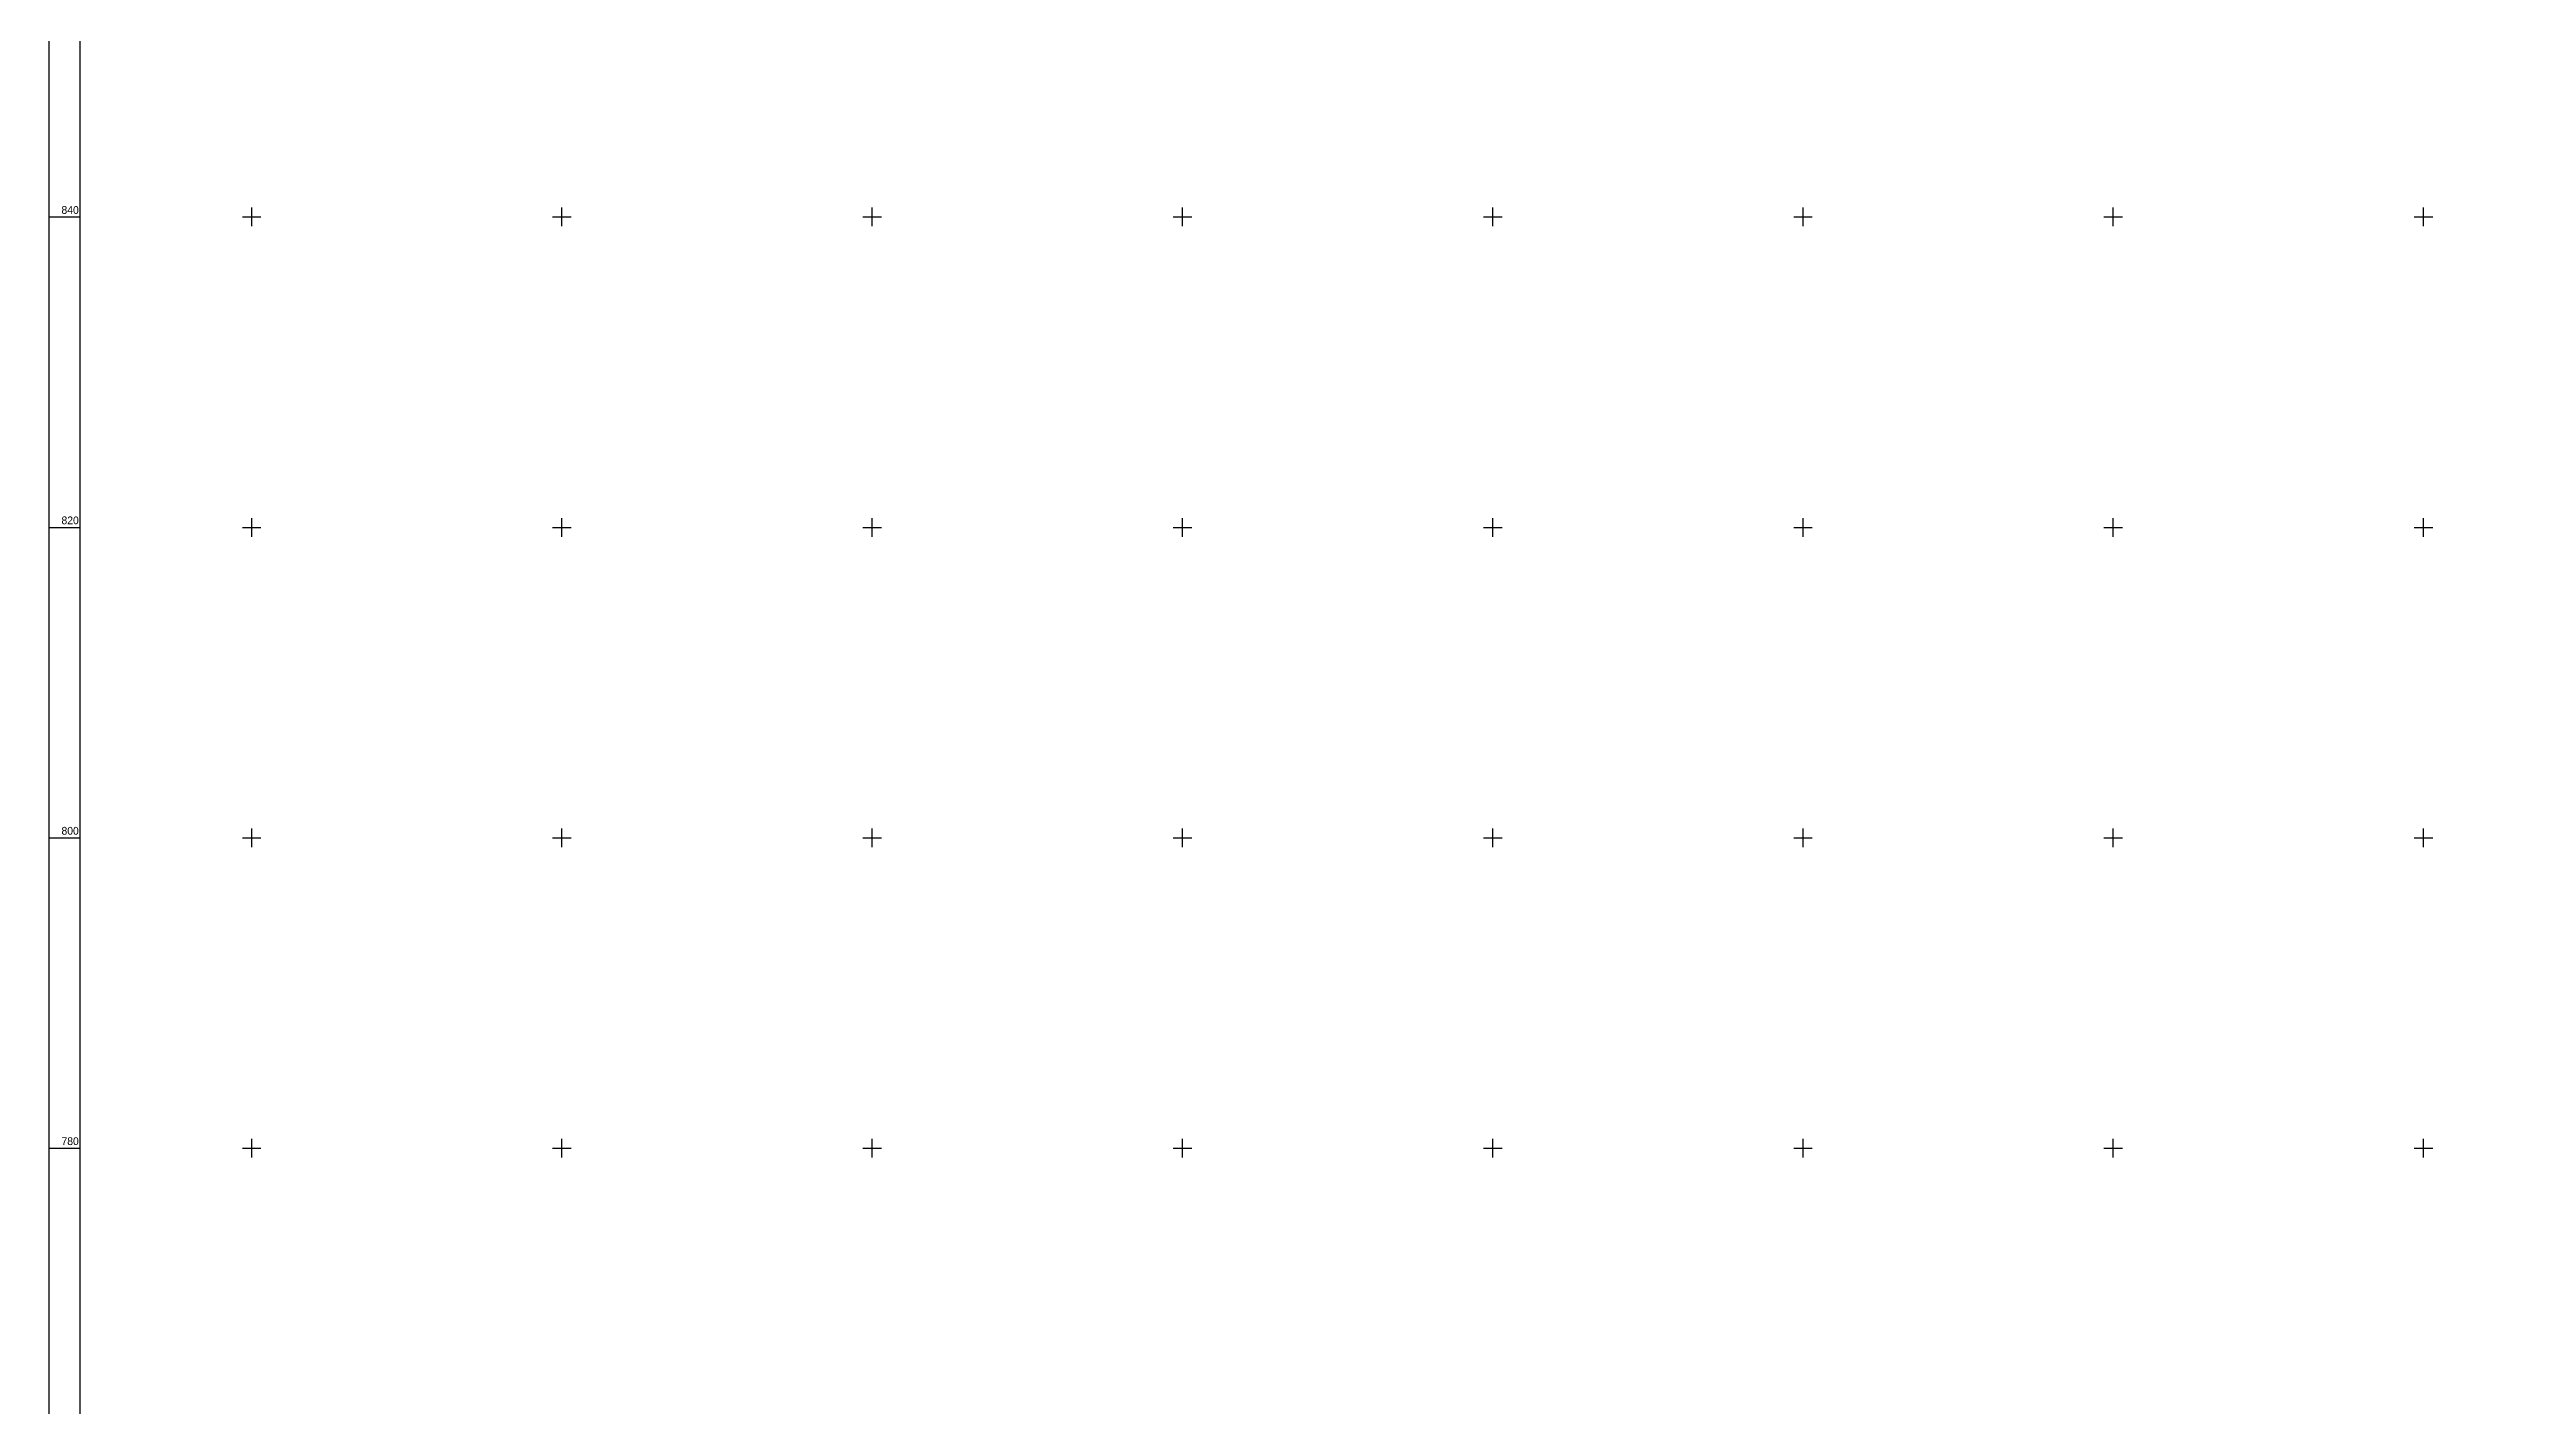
# Model space of a CAD drawing. Extents: x 547747 to 549324, y 1837450 to 1838029.
# Drawn here: x 547746.9 to 547905.1, y 1837763.4 to 1837850.8 of the extents above; entities that cross this region are included whole.
import ezdxf

# ---------------------------------------------------------------- set-up
doc = ezdxf.new("R2010")
doc.units = 0
doc.layers.add('Level 58', color=7, linetype='Continuous')

msp = doc.modelspace()

# ---------------------------------------------------------------- linework, layer by layer
at = {"layer": 'Level 58'}
for p, q in [((547746.94, 1837840), (547748.94, 1837840)), ((547746.94, 1837840), (547748.94, 1837840)), ((547746.94, 1837840), (547748.94, 1837840)), ((547746.94, 1837840), (547748.94, 1837840)), ((547746.94, 1837840), (547748.94, 1837840)), ((547759.4, 1837840), (547760.6, 1837840)), ((547759.4, 1837840), (547760.6, 1837840)), ((547759.4, 1837840), (547760.6, 1837840)), ((547759.4, 1837840), (547760.6, 1837840)), ((547759.4, 1837840), (547760.6, 1837840)), ((547760, 1837839.4), (547760, 1837840.6)), ((547760, 1837839.4), (547760, 1837840.6)), ((547760, 1837839.4), (547760, 1837840.6)), ((547760, 1837839.4), (547760, 1837840.6)), ((547760, 1837839.4), (547760, 1837840.6)), ((547779.4, 1837840), (547780.6, 1837840)), ((547779.4, 1837840), (547780.6, 1837840)), ((547779.4, 1837840), (547780.6, 1837840)), ((547779.4, 1837840), (547780.6, 1837840)), ((547779.4, 1837840), (547780.6, 1837840)), ((547780, 1837839.4), (547780, 1837840.6)), ((547780, 1837839.4), (547780, 1837840.6)), ((547780, 1837839.4), (547780, 1837840.6)), ((547780, 1837839.4), (547780, 1837840.6)), ((547780, 1837839.4), (547780, 1837840.6)), ((547799.4, 1837840), (547800.6, 1837840)), ((547799.4, 1837840), (547800.6, 1837840)), ((547799.4, 1837840), (547800.6, 1837840)), ((547799.4, 1837840), (547800.6, 1837840)), ((547799.4, 1837840), (547800.6, 1837840)), ((547800, 1837839.4), (547800, 1837840.6)), ((547800, 1837839.4), (547800, 1837840.6)), ((547800, 1837839.4), (547800, 1837840.6)), ((547800, 1837839.4), (547800, 1837840.6)), ((547800, 1837839.4), (547800, 1837840.6)), ((547819.4, 1837840), (547820.6, 1837840)), ((547819.4, 1837840), (547820.6, 1837840)), ((547819.4, 1837840), (547820.6, 1837840)), ((547819.4, 1837840), (547820.6, 1837840)), ((547819.4, 1837840), (547820.6, 1837840)), ((547820, 1837839.4), (547820, 1837840.6)), ((547820, 1837839.4), (547820, 1837840.6)), ((547820, 1837839.4), (547820, 1837840.6)), ((547820, 1837839.4), (547820, 1837840.6)), ((547820, 1837839.4), (547820, 1837840.6)), ((547839.4, 1837840), (547840.6, 1837840)), ((547839.4, 1837840), (547840.6, 1837840)), ((547839.4, 1837840), (547840.6, 1837840)), ((547839.4, 1837840), (547840.6, 1837840)), ((547839.4, 1837840), (547840.6, 1837840)), ((547840, 1837839.4), (547840, 1837840.6)), ((547840, 1837839.4), (547840, 1837840.6)), ((547840, 1837839.4), (547840, 1837840.6)), ((547840, 1837839.4), (547840, 1837840.6)), ((547840, 1837839.4), (547840, 1837840.6)), ((547859.4, 1837840), (547860.6, 1837840)), ((547859.4, 1837840), (547860.6, 1837840)), ((547859.4, 1837840), (547860.6, 1837840)), ((547859.4, 1837840), (547860.6, 1837840)), ((547859.4, 1837840), (547860.6, 1837840)), ((547860, 1837839.4), (547860, 1837840.6)), ((547860, 1837839.4), (547860, 1837840.6)), ((547860, 1837839.4), (547860, 1837840.6)), ((547860, 1837839.4), (547860, 1837840.6)), ((547860, 1837839.4), (547860, 1837840.6)), ((547879.4, 1837840), (547880.6, 1837840)), ((547879.4, 1837840), (547880.6, 1837840)), ((547879.4, 1837840), (547880.6, 1837840)), ((547879.4, 1837840), (547880.6, 1837840)), ((547879.4, 1837840), (547880.6, 1837840)), ((547880, 1837839.4), (547880, 1837840.6)), ((547880, 1837839.4), (547880, 1837840.6)), ((547880, 1837839.4), (547880, 1837840.6)), ((547880, 1837839.4), (547880, 1837840.6)), ((547880, 1837839.4), (547880, 1837840.6)), ((547899.4, 1837840), (547900.6, 1837840)), ((547899.4, 1837840), (547900.6, 1837840)), ((547899.4, 1837840), (547900.6, 1837840)), ((547899.4, 1837840), (547900.6, 1837840)), ((547899.4, 1837840), (547900.6, 1837840)), ((547900, 1837839.4), (547900, 1837840.6)), ((547900, 1837839.4), (547900, 1837840.6)), ((547900, 1837839.4), (547900, 1837840.6)), ((547900, 1837839.4), (547900, 1837840.6)), ((547900, 1837839.4), (547900, 1837840.6)), ((547760, 1837819.4), (547760, 1837820.6)), ((547760, 1837819.4), (547760, 1837820.6)), ((547760, 1837819.4), (547760, 1837820.6)), ((547760, 1837819.4), (547760, 1837820.6)), ((547760, 1837819.4), (547760, 1837820.6)), ((547780, 1837819.4), (547780, 1837820.6)), ((547780, 1837819.4), (547780, 1837820.6)), ((547780, 1837819.4), (547780, 1837820.6)), ((547780, 1837819.4), (547780, 1837820.6)), ((547780, 1837819.4), (547780, 1837820.6)), ((547800, 1837819.4), (547800, 1837820.6)), ((547800, 1837819.4), (547800, 1837820.6)), ((547800, 1837819.4), (547800, 1837820.6)), ((547800, 1837819.4), (547800, 1837820.6)), ((547800, 1837819.4), (547800, 1837820.6)), ((547820, 1837819.4), (547820, 1837820.6)), ((547820, 1837819.4), (547820, 1837820.6)), ((547820, 1837819.4), (547820, 1837820.6)), ((547820, 1837819.4), (547820, 1837820.6)), ((547820, 1837819.4), (547820, 1837820.6)), ((547840, 1837819.4), (547840, 1837820.6)), ((547840, 1837819.4), (547840, 1837820.6)), ((547840, 1837819.4), (547840, 1837820.6)), ((547840, 1837819.4), (547840, 1837820.6)), ((547840, 1837819.4), (547840, 1837820.6)), ((547860, 1837819.4), (547860, 1837820.6)), ((547860, 1837819.4), (547860, 1837820.6)), ((547860, 1837819.4), (547860, 1837820.6)), ((547860, 1837819.4), (547860, 1837820.6)), ((547860, 1837819.4), (547860, 1837820.6)), ((547880, 1837819.4), (547880, 1837820.6)), ((547880, 1837819.4), (547880, 1837820.6)), ((547880, 1837819.4), (547880, 1837820.6)), ((547880, 1837819.4), (547880, 1837820.6)), ((547880, 1837819.4), (547880, 1837820.6)), ((547900, 1837819.4), (547900, 1837820.6)), ((547900, 1837819.4), (547900, 1837820.6)), ((547900, 1837819.4), (547900, 1837820.6)), ((547900, 1837819.4), (547900, 1837820.6)), ((547900, 1837819.4), (547900, 1837820.6)), ((547746.94, 1837820), (547748.94, 1837820)), ((547746.94, 1837820), (547748.94, 1837820)), ((547746.94, 1837820), (547748.94, 1837820)), ((547746.94, 1837820), (547748.94, 1837820)), ((547746.94, 1837820), (547748.94, 1837820)), ((547759.4, 1837820), (547760.6, 1837820)), ((547759.4, 1837820), (547760.6, 1837820)), ((547759.4, 1837820), (547760.6, 1837820)), ((547759.4, 1837820), (547760.6, 1837820)), ((547759.4, 1837820), (547760.6, 1837820)), ((547779.4, 1837820), (547780.6, 1837820)), ((547779.4, 1837820), (547780.6, 1837820)), ((547779.4, 1837820), (547780.6, 1837820)), ((547779.4, 1837820), (547780.6, 1837820)), ((547779.4, 1837820), (547780.6, 1837820)), ((547799.4, 1837820), (547800.6, 1837820)), ((547799.4, 1837820), (547800.6, 1837820)), ((547799.4, 1837820), (547800.6, 1837820)), ((547799.4, 1837820), (547800.6, 1837820)), ((547799.4, 1837820), (547800.6, 1837820)), ((547819.4, 1837820), (547820.6, 1837820)), ((547819.4, 1837820), (547820.6, 1837820)), ((547819.4, 1837820), (547820.6, 1837820)), ((547819.4, 1837820), (547820.6, 1837820)), ((547819.4, 1837820), (547820.6, 1837820)), ((547839.4, 1837820), (547840.6, 1837820)), ((547839.4, 1837820), (547840.6, 1837820)), ((547839.4, 1837820), (547840.6, 1837820)), ((547839.4, 1837820), (547840.6, 1837820)), ((547839.4, 1837820), (547840.6, 1837820)), ((547859.4, 1837820), (547860.6, 1837820)), ((547859.4, 1837820), (547860.6, 1837820)), ((547859.4, 1837820), (547860.6, 1837820)), ((547859.4, 1837820), (547860.6, 1837820)), ((547859.4, 1837820), (547860.6, 1837820)), ((547879.4, 1837820), (547880.6, 1837820)), ((547879.4, 1837820), (547880.6, 1837820)), ((547879.4, 1837820), (547880.6, 1837820)), ((547879.4, 1837820), (547880.6, 1837820)), ((547879.4, 1837820), (547880.6, 1837820)), ((547899.4, 1837820), (547900.6, 1837820)), ((547899.4, 1837820), (547900.6, 1837820)), ((547899.4, 1837820), (547900.6, 1837820)), ((547899.4, 1837820), (547900.6, 1837820)), ((547899.4, 1837820), (547900.6, 1837820)), ((547746.94, 1837800), (547748.94, 1837800)), ((547746.94, 1837800), (547748.94, 1837800)), ((547746.94, 1837800), (547748.94, 1837800)), ((547746.94, 1837800), (547748.94, 1837800)), ((547746.94, 1837800), (547748.94, 1837800)), ((547759.4, 1837800), (547760.6, 1837800)), ((547759.4, 1837800), (547760.6, 1837800)), ((547759.4, 1837800), (547760.6, 1837800)), ((547759.4, 1837800), (547760.6, 1837800)), ((547759.4, 1837800), (547760.6, 1837800)), ((547760, 1837799.4), (547760, 1837800.6)), ((547760, 1837799.4), (547760, 1837800.6)), ((547760, 1837799.4), (547760, 1837800.6)), ((547760, 1837799.4), (547760, 1837800.6)), ((547760, 1837799.4), (547760, 1837800.6)), ((547779.4, 1837800), (547780.6, 1837800)), ((547779.4, 1837800), (547780.6, 1837800)), ((547779.4, 1837800), (547780.6, 1837800)), ((547779.4, 1837800), (547780.6, 1837800)), ((547779.4, 1837800), (547780.6, 1837800)), ((547780, 1837799.4), (547780, 1837800.6)), ((547780, 1837799.4), (547780, 1837800.6)), ((547780, 1837799.4), (547780, 1837800.6)), ((547780, 1837799.4), (547780, 1837800.6)), ((547780, 1837799.4), (547780, 1837800.6)), ((547799.4, 1837800), (547800.6, 1837800)), ((547799.4, 1837800), (547800.6, 1837800)), ((547799.4, 1837800), (547800.6, 1837800)), ((547799.4, 1837800), (547800.6, 1837800)), ((547799.4, 1837800), (547800.6, 1837800)), ((547800, 1837799.4), (547800, 1837800.6)), ((547800, 1837799.4), (547800, 1837800.6)), ((547800, 1837799.4), (547800, 1837800.6)), ((547800, 1837799.4), (547800, 1837800.6)), ((547800, 1837799.4), (547800, 1837800.6)), ((547819.4, 1837800), (547820.6, 1837800)), ((547819.4, 1837800), (547820.6, 1837800)), ((547819.4, 1837800), (547820.6, 1837800)), ((547819.4, 1837800), (547820.6, 1837800)), ((547819.4, 1837800), (547820.6, 1837800)), ((547820, 1837799.4), (547820, 1837800.6)), ((547820, 1837799.4), (547820, 1837800.6)), ((547820, 1837799.4), (547820, 1837800.6)), ((547820, 1837799.4), (547820, 1837800.6)), ((547820, 1837799.4), (547820, 1837800.6)), ((547839.4, 1837800), (547840.6, 1837800)), ((547839.4, 1837800), (547840.6, 1837800)), ((547839.4, 1837800), (547840.6, 1837800)), ((547839.4, 1837800), (547840.6, 1837800)), ((547839.4, 1837800), (547840.6, 1837800)), ((547840, 1837799.4), (547840, 1837800.6)), ((547840, 1837799.4), (547840, 1837800.6)), ((547840, 1837799.4), (547840, 1837800.6)), ((547840, 1837799.4), (547840, 1837800.6)), ((547840, 1837799.4), (547840, 1837800.6)), ((547859.4, 1837800), (547860.6, 1837800)), ((547859.4, 1837800), (547860.6, 1837800)), ((547859.4, 1837800), (547860.6, 1837800)), ((547859.4, 1837800), (547860.6, 1837800)), ((547859.4, 1837800), (547860.6, 1837800)), ((547860, 1837799.4), (547860, 1837800.6)), ((547860, 1837799.4), (547860, 1837800.6)), ((547860, 1837799.4), (547860, 1837800.6)), ((547860, 1837799.4), (547860, 1837800.6)), ((547860, 1837799.4), (547860, 1837800.6)), ((547879.4, 1837800), (547880.6, 1837800)), ((547879.4, 1837800), (547880.6, 1837800)), ((547879.4, 1837800), (547880.6, 1837800)), ((547879.4, 1837800), (547880.6, 1837800)), ((547879.4, 1837800), (547880.6, 1837800)), ((547880, 1837799.4), (547880, 1837800.6)), ((547880, 1837799.4), (547880, 1837800.6)), ((547880, 1837799.4), (547880, 1837800.6)), ((547880, 1837799.4), (547880, 1837800.6)), ((547880, 1837799.4), (547880, 1837800.6)), ((547899.4, 1837800), (547900.6, 1837800)), ((547899.4, 1837800), (547900.6, 1837800)), ((547899.4, 1837800), (547900.6, 1837800)), ((547899.4, 1837800), (547900.6, 1837800)), ((547899.4, 1837800), (547900.6, 1837800)), ((547900, 1837799.4), (547900, 1837800.6)), ((547900, 1837799.4), (547900, 1837800.6)), ((547900, 1837799.4), (547900, 1837800.6)), ((547900, 1837799.4), (547900, 1837800.6)), ((547900, 1837799.4), (547900, 1837800.6)), ((547760, 1837779.4), (547760, 1837780.6)), ((547760, 1837779.4), (547760, 1837780.6)), ((547760, 1837779.4), (547760, 1837780.6)), ((547760, 1837779.4), (547760, 1837780.6)), ((547760, 1837779.4), (547760, 1837780.6)), ((547780, 1837779.4), (547780, 1837780.6)), ((547780, 1837779.4), (547780, 1837780.6)), ((547780, 1837779.4), (547780, 1837780.6)), ((547780, 1837779.4), (547780, 1837780.6)), ((547780, 1837779.4), (547780, 1837780.6)), ((547800, 1837779.4), (547800, 1837780.6)), ((547800, 1837779.4), (547800, 1837780.6)), ((547800, 1837779.4), (547800, 1837780.6)), ((547800, 1837779.4), (547800, 1837780.6)), ((547800, 1837779.4), (547800, 1837780.6)), ((547820, 1837779.4), (547820, 1837780.6)), ((547820, 1837779.4), (547820, 1837780.6)), ((547820, 1837779.4), (547820, 1837780.6)), ((547820, 1837779.4), (547820, 1837780.6)), ((547820, 1837779.4), (547820, 1837780.6)), ((547840, 1837779.4), (547840, 1837780.6)), ((547840, 1837779.4), (547840, 1837780.6)), ((547840, 1837779.4), (547840, 1837780.6)), ((547840, 1837779.4), (547840, 1837780.6)), ((547840, 1837779.4), (547840, 1837780.6)), ((547860, 1837779.4), (547860, 1837780.6)), ((547860, 1837779.4), (547860, 1837780.6)), ((547860, 1837779.4), (547860, 1837780.6)), ((547860, 1837779.4), (547860, 1837780.6)), ((547860, 1837779.4), (547860, 1837780.6)), ((547880, 1837779.4), (547880, 1837780.6)), ((547880, 1837779.4), (547880, 1837780.6)), ((547880, 1837779.4), (547880, 1837780.6)), ((547880, 1837779.4), (547880, 1837780.6)), ((547880, 1837779.4), (547880, 1837780.6)), ((547900, 1837779.4), (547900, 1837780.6)), ((547900, 1837779.4), (547900, 1837780.6)), ((547900, 1837779.4), (547900, 1837780.6)), ((547900, 1837779.4), (547900, 1837780.6)), ((547900, 1837779.4), (547900, 1837780.6)), ((547746.94, 1837780), (547748.94, 1837780)), ((547746.94, 1837780), (547748.94, 1837780)), ((547746.94, 1837780), (547748.94, 1837780)), ((547746.94, 1837780), (547748.94, 1837780)), ((547746.94, 1837780), (547748.94, 1837780)), ((547759.4, 1837780), (547760.6, 1837780)), ((547759.4, 1837780), (547760.6, 1837780)), ((547759.4, 1837780), (547760.6, 1837780)), ((547759.4, 1837780), (547760.6, 1837780)), ((547759.4, 1837780), (547760.6, 1837780)), ((547779.4, 1837780), (547780.6, 1837780)), ((547779.4, 1837780), (547780.6, 1837780)), ((547779.4, 1837780), (547780.6, 1837780)), ((547779.4, 1837780), (547780.6, 1837780)), ((547779.4, 1837780), (547780.6, 1837780)), ((547799.4, 1837780), (547800.6, 1837780)), ((547799.4, 1837780), (547800.6, 1837780)), ((547799.4, 1837780), (547800.6, 1837780)), ((547799.4, 1837780), (547800.6, 1837780)), ((547799.4, 1837780), (547800.6, 1837780)), ((547819.4, 1837780), (547820.6, 1837780)), ((547819.4, 1837780), (547820.6, 1837780)), ((547819.4, 1837780), (547820.6, 1837780)), ((547819.4, 1837780), (547820.6, 1837780)), ((547819.4, 1837780), (547820.6, 1837780)), ((547839.4, 1837780), (547840.6, 1837780)), ((547839.4, 1837780), (547840.6, 1837780)), ((547839.4, 1837780), (547840.6, 1837780)), ((547839.4, 1837780), (547840.6, 1837780)), ((547839.4, 1837780), (547840.6, 1837780)), ((547859.4, 1837780), (547860.6, 1837780)), ((547859.4, 1837780), (547860.6, 1837780)), ((547859.4, 1837780), (547860.6, 1837780)), ((547859.4, 1837780), (547860.6, 1837780)), ((547859.4, 1837780), (547860.6, 1837780)), ((547879.4, 1837780), (547880.6, 1837780)), ((547879.4, 1837780), (547880.6, 1837780)), ((547879.4, 1837780), (547880.6, 1837780)), ((547879.4, 1837780), (547880.6, 1837780)), ((547879.4, 1837780), (547880.6, 1837780)), ((547899.4, 1837780), (547900.6, 1837780)), ((547899.4, 1837780), (547900.6, 1837780)), ((547899.4, 1837780), (547900.6, 1837780)), ((547899.4, 1837780), (547900.6, 1837780)), ((547899.4, 1837780), (547900.6, 1837780))]:
    msp.add_line(p, q, dxfattribs=at)
for points in [[(547746.94, 1837521.27), (547746.94, 1838021.37), (548084.31, 1838021.37), (548084.31, 1837521.27)], [(547746.94, 1837521.27), (547746.94, 1838021.37), (548084.31, 1838021.37), (548084.31, 1837521.27)], [(547746.94, 1837521.27), (547746.94, 1838021.37), (548084.31, 1838021.37), (548084.31, 1837521.27)], [(547746.94, 1837521.27), (547746.94, 1838021.37), (548084.31, 1838021.37), (548084.31, 1837521.27)], [(547746.94, 1837521.27), (547746.94, 1838021.37), (548084.31, 1838021.37), (548084.31, 1837521.27)], [(547748.94, 1838019.37), (548082.31, 1838019.37), (548082.31, 1837523.27), (547748.94, 1837523.27)], [(547748.94, 1837523.27), (547748.94, 1838019.37), (548082.31, 1838019.37), (548082.31, 1837523.27)], [(547748.94, 1837523.27), (547748.94, 1838019.37), (548082.31, 1838019.37), (548082.31, 1837523.27)], [(547748.94, 1837523.27), (547748.94, 1838019.37), (548082.31, 1838019.37), (548082.31, 1837523.27)], [(547748.94, 1837523.27), (547748.94, 1838019.37), (548082.31, 1838019.37), (548082.31, 1837523.27)], [(547748.94, 1837523.27), (547748.94, 1838019.37), (548082.31, 1838019.37), (548082.31, 1837523.27)]]:
    msp.add_lwpolyline(points, close=True, dxfattribs=at)

# ---------------------------------------------------------------- texts
for s, p in [('840', (547747.74, 1837840.2)), ('840', (547747.74, 1837840.2)), ('840', (547747.74, 1837840.2)), ('840', (547747.74, 1837840.2)), ('840', (547747.74, 1837840.2)), ('820', (547747.74, 1837820.2)), ('820', (547747.74, 1837820.2)), ('820', (547747.74, 1837820.2)), ('820', (547747.74, 1837820.2)), ('820', (547747.74, 1837820.2)), ('800', (547747.74, 1837800.2)), ('800', (547747.74, 1837800.2)), ('800', (547747.74, 1837800.2)), ('800', (547747.74, 1837800.2)), ('800', (547747.74, 1837800.2)), ('780', (547747.74, 1837780.2)), ('780', (547747.74, 1837780.2)), ('780', (547747.74, 1837780.2)), ('780', (547747.74, 1837780.2)), ('780', (547747.74, 1837780.2))]:
    msp.add_text(s, height=0.5, dxfattribs=at).set_placement(p)

doc.saveas('drawing.dxf')
